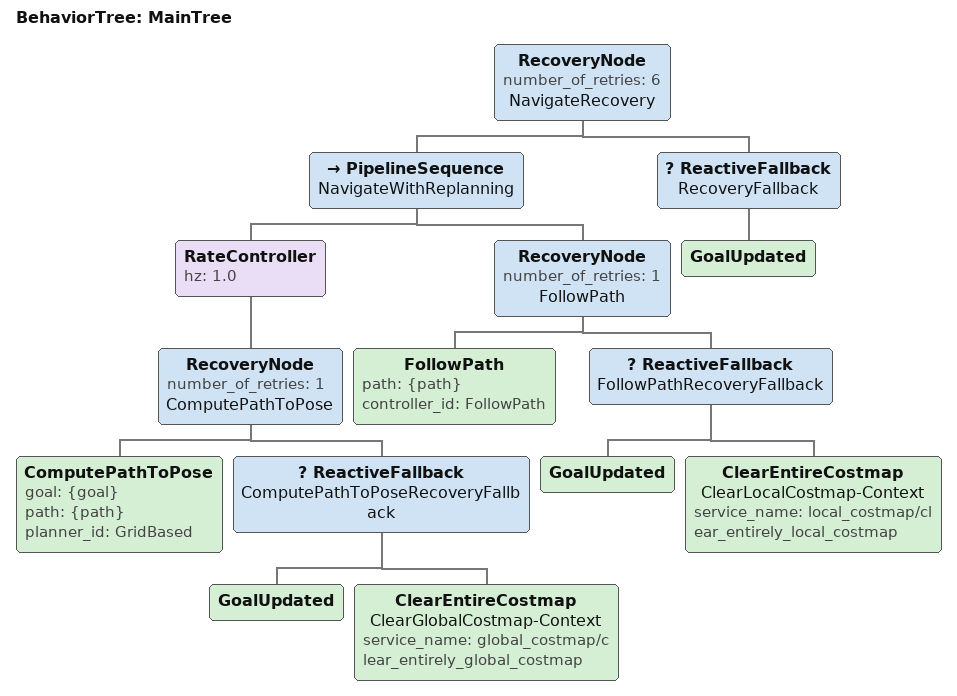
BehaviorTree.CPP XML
<root main_tree_to_execute="MainTree">
    <BehaviorTree ID="MainTree">
        <RecoveryNode number_of_retries="6" name="NavigateRecovery">
            <PipelineSequence name="NavigateWithReplanning">
                <RateController hz="1.0">
                    <RecoveryNode number_of_retries="1" name="ComputePathToPose">
                        <ComputePathToPose goal="{goal}" path="{path}" planner_id="GridBased"/>
                        <ReactiveFallback name="ComputePathToPoseRecoveryFallback">
                            <GoalUpdated/>
                            <ClearEntireCostmap name="ClearGlobalCostmap-Context" service_name="global_costmap/clear_entirely_global_costmap"/>
                        </ReactiveFallback>
                    </RecoveryNode>
                </RateController>
                <RecoveryNode number_of_retries="1" name="FollowPath">
                    <FollowPath path="{path}" controller_id="FollowPath"/>
                    <ReactiveFallback name="FollowPathRecoveryFallback">
                        <GoalUpdated/>
                        <ClearEntireCostmap name="ClearLocalCostmap-Context" service_name="local_costmap/clear_entirely_local_costmap"/>
                    </ReactiveFallback>
                </RecoveryNode>
            </PipelineSequence>
            <ReactiveFallback name="RecoveryFallback">
                <GoalUpdated/>
                 </ReactiveFallback>
              </RecoveryNode>
    </BehaviorTree>
</root>
